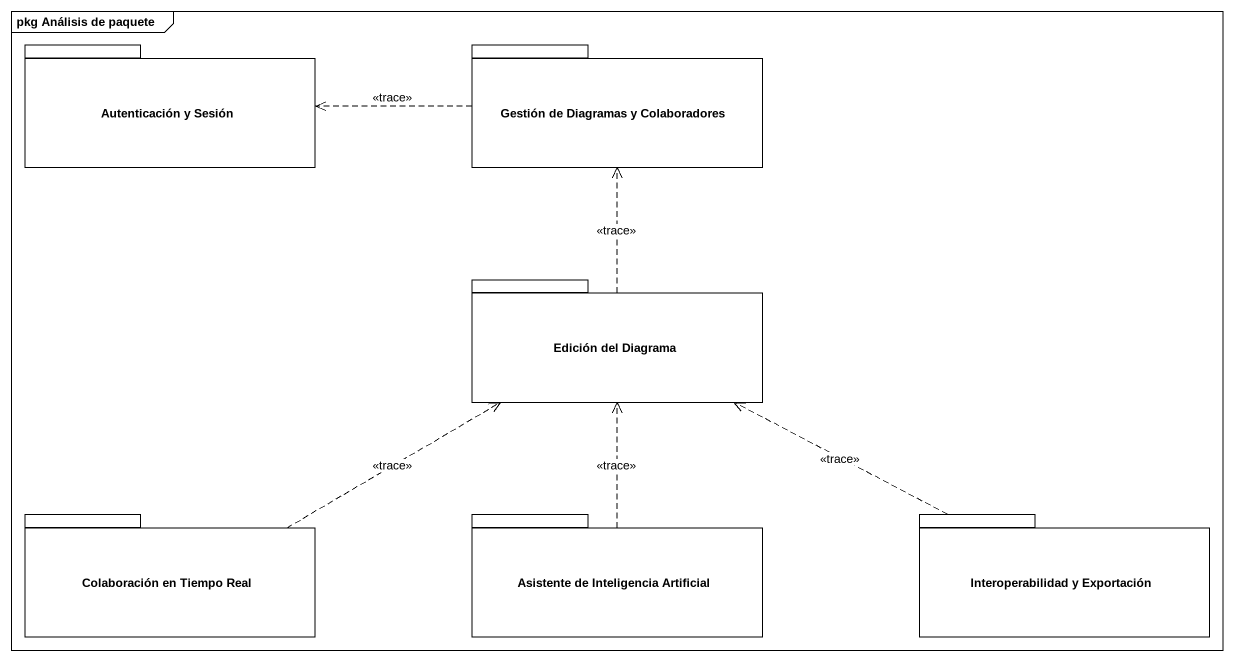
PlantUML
@startuml
mainframe pkg Análisis de paquete
package "Autenticación y Sesión" as Autenticación_y_Sesión {
}
package "Gestión de Diagramas y Colaboradores" as Gestión_de_Diagramas_y {
}
package "Edición del Diagrama" as Edición_del_Diagrama {
}
package "Colaboración en Tiempo Real" as Colaboración_en_Tiempo_Real {
}
package "Asistente de Inteligencia Artificial" as Asistente_de_Inteligencia {
}
package "Interoperabilidad y Exportación" as Interoperabilidad_y {
}
Gestión_de_Diagramas_y .left.> Autenticación_y_Sesión : <<trace>>
Edición_del_Diagrama .up.> Gestión_de_Diagramas_y : <<trace>>
Colaboración_en_Tiempo_Real .right.> Edición_del_Diagrama : <<trace>>
Asistente_de_Inteligencia .up.> Edición_del_Diagrama : <<trace>>
Interoperabilidad_y .left.> Edición_del_Diagrama : <<trace>>
@enduml
